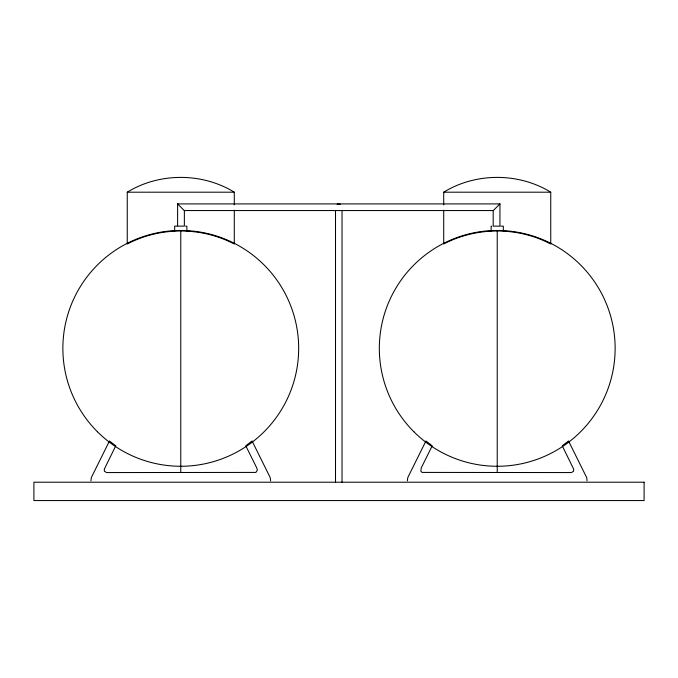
<?xml version="1.0" encoding="UTF-8"?>
<svg xmlns="http://www.w3.org/2000/svg" width="678" height="678" viewBox="0 0 678 678"><rect width="100%" height="100%" fill="white"/><g stroke="black" fill="none" stroke-linecap="round" stroke-linejoin="round"><path stroke-width="1.02" d="M270.624 480.855L270.217 477.592L252.063 440.997L245.783 445.819L256.767 467.947L257.352 470.261L255.903 472.413L106.632 472.566L104.37 471.218L104.319 469.142L115.752 445.819L109.472 440.997L91.318 477.592L90.92 480.855M587.08 480.855L586.682 477.592L568.528 440.997L562.248 445.819L573.681 469.142L573.63 471.218L571.368 472.566L422.097 472.413L420.835 471.218L421.233 467.947L432.217 445.819L425.937 440.997L407.783 477.592L407.376 480.855M499.491 204.358L499.94 203.909L493.186 210.672L493.186 226.138L499.94 226.138L499.94 203.909L177.611 203.909L177.611 226.138L184.365 226.138L184.365 210.672L177.611 203.909L178.06 204.358M493.296 210.553L184.246 210.553M234.291 210.172L234.291 244.021C201.29 226.664 160.245 226.664 127.252 244.021L127.252 192.196C159.279 172.475 202.256 172.475 234.291 192.196L234.291 204.892M443.709 204.892L443.709 192.196C475.744 172.475 518.721 172.475 550.748 192.196L550.748 244.021C517.755 226.664 476.71 226.664 443.709 244.021L443.709 210.172M127.252 192.196L234.291 192.196M443.709 192.196L550.748 192.196M177.094 226.138L174.67 226.138L174.67 231.274M185.594 226.138L186.865 226.138L186.865 231.274M491.592 226.138L491.135 226.138L491.135 231.274M500.906 226.138L503.33 226.138L503.33 231.274M497.228 230.469L497.228 472.566M342.034 210.46L342.034 482.211M335.508 210.46L335.508 482.211M180.772 230.469L180.772 472.566M337.924 204.137L337.144 204.459A3.263 3.263 0 0 1 340.398 204.459L337.924 204.137M644.1 482.211L33.9 482.211L33.9 500.559L644.1 500.559L644.1 482.211M97.403 431.733A117.896 117.896 0 0 0 294.65 378.883A117.896 117.896 0 0 0 150.253 234.486A117.896 117.896 0 0 0 97.403 431.733M413.86 431.733A117.896 117.896 0 0 0 611.115 378.883A117.896 117.896 0 0 0 466.718 234.486A117.896 117.896 0 0 0 413.86 431.733"/></g></svg>
